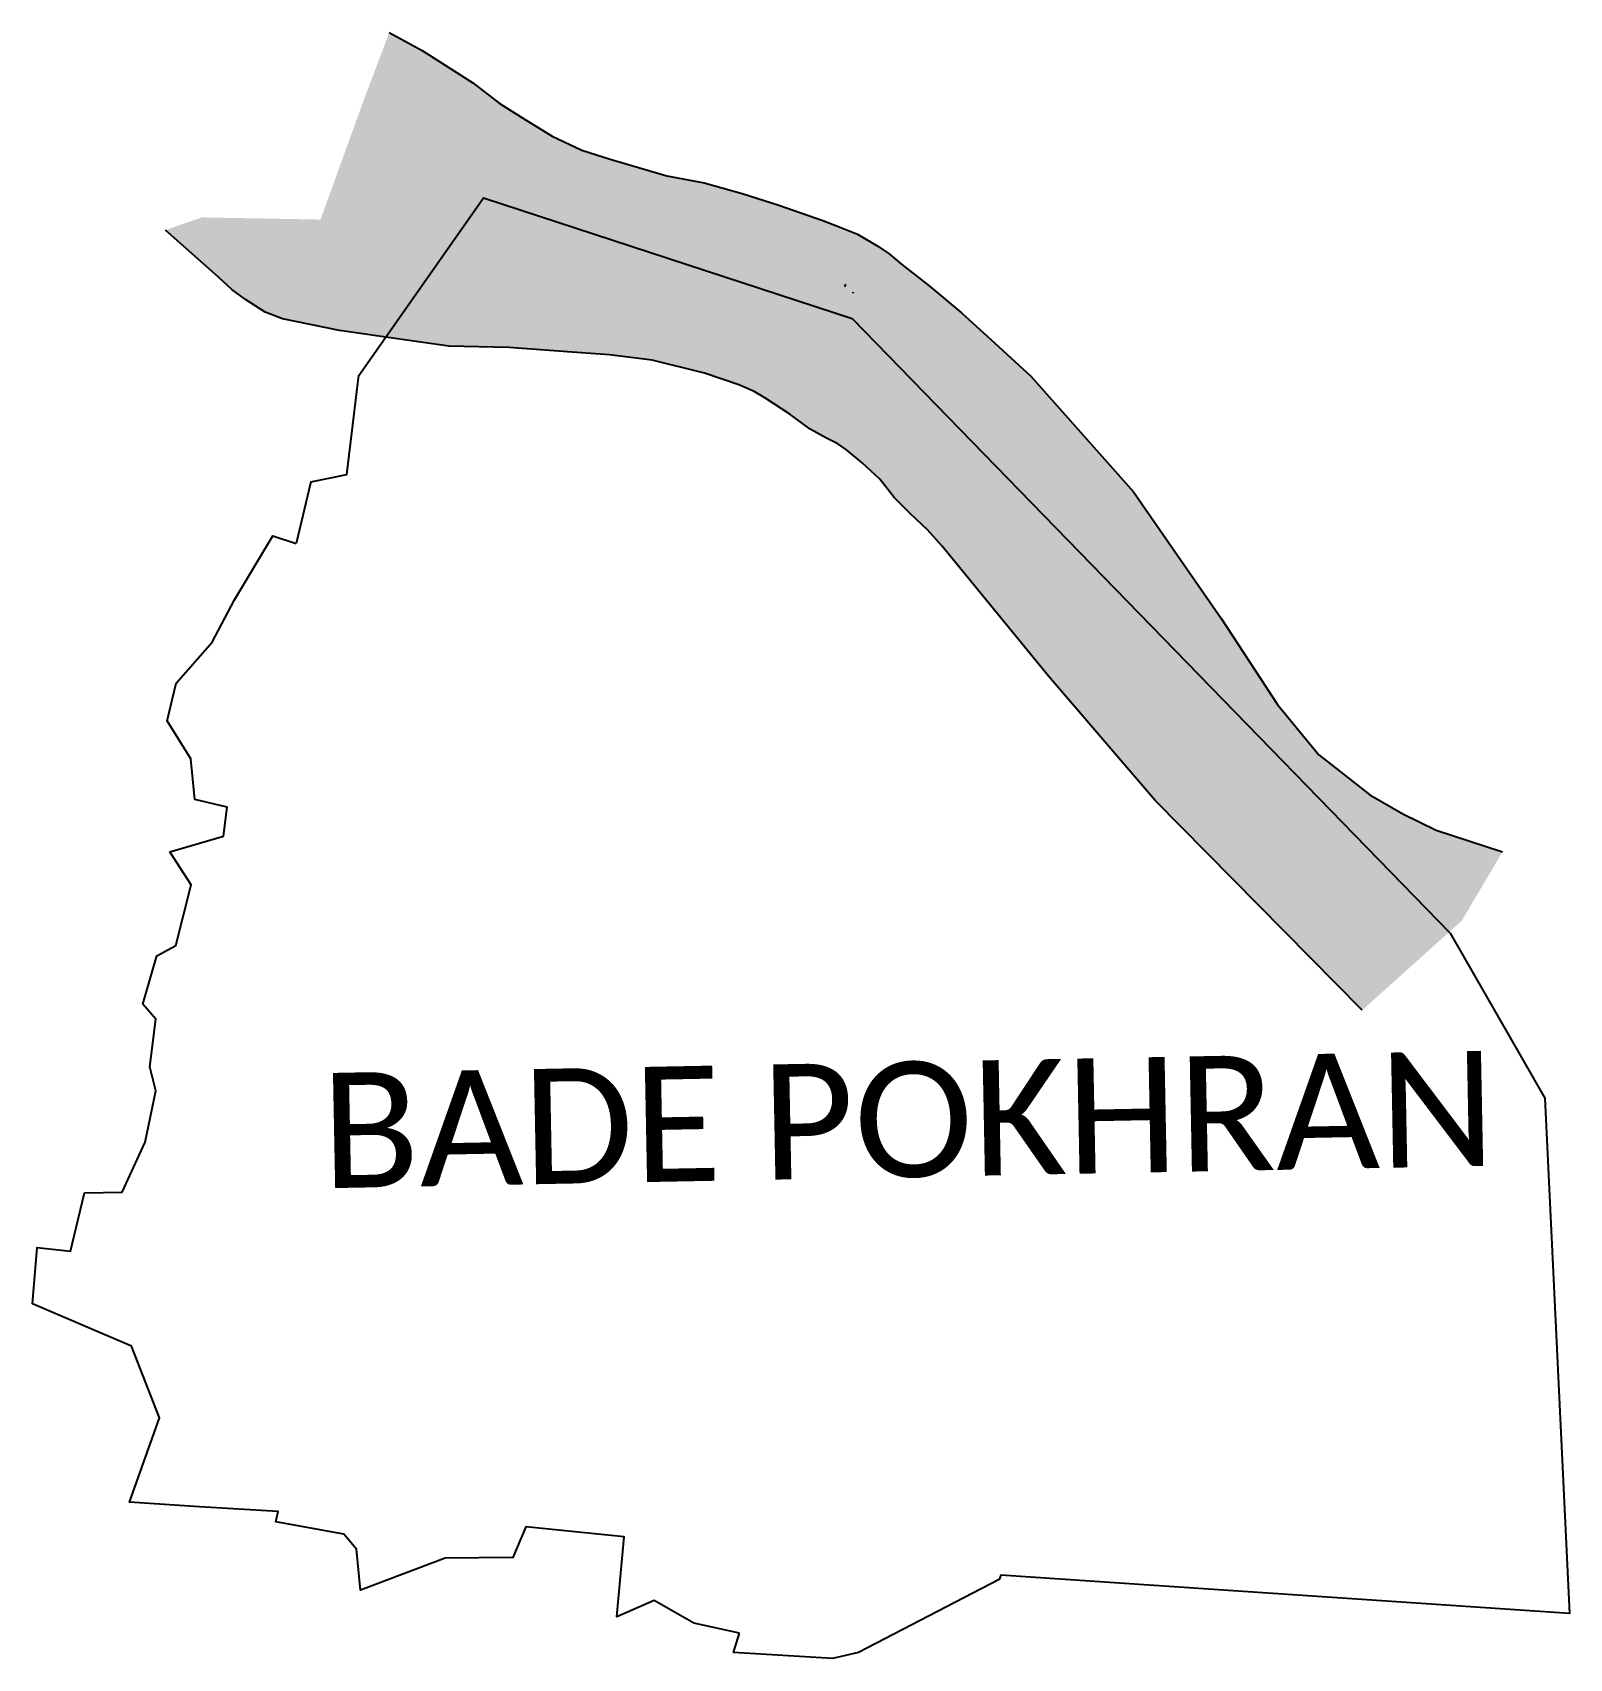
# Model space of a CAD drawing. Header units: metres. Extents: x 260233 to 262788, y 2207473 to 2210176.
import ezdxf

# ---------------------------------------------------------------- set-up
doc = ezdxf.new("R2010")
doc.units = ezdxf.units.M
for name, color, linetype in [('CREEK', 132, 'Continuous'), ('village', 3, 'Continuous'), ('VILLAGE NAME', 250, 'Continuous')]:
    doc.layers.add(name, color=color, linetype=linetype)
doc.styles.get("Standard").update_dxf_attribs({"font": 'simplex.shx'})

msp = doc.modelspace()

# ---------------------------------------------------------------- hatches: boundary and pattern name
at = {"layer": 'CREEK'}
h = msp.add_hatch(dxfattribs=at)
h.set_pattern_fill('DASH', color=256, scale=5)
h.paths.add_polyline_path([(261046.4, 2210034.2), (261008.7, 2210058.1), (260964.6, 2210091.8), (260880.6, 2210145.8), (260825.9, 2210175.6), (260784.1, 2210065), (260711.6, 2209864.7), (260514, 2209868.3), (260453.7, 2209847.1), (260541.9, 2209768.9), (260564, 2209748.7), (260586.6, 2209731.7), (260619.5, 2209710.9), (260648.1, 2209699.7), (260742.9, 2209680.5), (260843.4, 2209666.1), (260925.2, 2209654.4), (261025.4, 2209652), (261122.5, 2209644.9), (261191.9, 2209640.1), (261263.1, 2209630.8), (261349.8, 2209609.5), (261407.1, 2209589.9), (261432.5, 2209579), (261450.5, 2209568.2), (261491.9, 2209541.3), (261525.5, 2209516.4), (261552.9, 2209501.1), (261571.5, 2209492.1), (261585.9, 2209481.9), (261612.4, 2209460.5), (261641.6, 2209433), (261665.5, 2209402.7), (261692.4, 2209375.6), (261720.9, 2209348.8), (261744.6, 2209322.3), (261921.9, 2209105.6), (262099.2, 2208898.8), (262443.4, 2208550.2), (262609.1, 2208699), (262677, 2208813.7), (262566.6, 2208849.4), (262511.4, 2208876.8), (262456.1, 2208908.3), (262371.7, 2208974.8), (262303, 2209058.5), (262209.5, 2209200.9), (262063.5, 2209412.3), (261892.9, 2209604.5), (261826, 2209665.1), (261777.3, 2209709.4), (261723.6, 2209754.3), (261678, 2209789.8), (261656.9, 2209807.9), (261638.4, 2209820.5), (261604.7, 2209840.7), (261571.3, 2209853.8), (261546.6, 2209863.1), (261473.8, 2209888.8), (261412.5, 2209908), (261349.7, 2209925.9), (261287.6, 2209937.3), (261193.3, 2209965.2), (261146.3, 2209979.8), (261096.7, 2210003.2)])

# ---------------------------------------------------------------- linework, layer by layer
at = {"color": 3, "flags": 128}
msp.add_lwpolyline([(260695.4, 2209428.7), (260670.9, 2209326.4)], dxfattribs=at)
at = {"layer": 'CREEK', "flags": 128}
for points in [[(260825.9, 2210175.6), (260880.6, 2210145.8), (260964.6, 2210091.8), (261008.7, 2210058.1), (261046.4, 2210034.2), (261096.7, 2210003.2), (261146.3, 2209979.8), (261193.3, 2209965.2), (261287.6, 2209937.3), (261349.7, 2209925.9), (261412.5, 2209908), (261473.8, 2209888.8), (261546.6, 2209863.1), (261571.3, 2209853.8)], [(262443.4, 2208550.2), (262099.2, 2208898.8), (261921.9, 2209105.6), (261744.6, 2209322.3), (261720.9, 2209348.8), (261692.4, 2209375.6), (261665.5, 2209402.7), (261641.6, 2209433), (261612.4, 2209460.5), (261585.9, 2209481.9), (261571.5, 2209492.1), (261552.9, 2209501.1), (261525.5, 2209516.4), (261491.9, 2209541.3), (261450.5, 2209568.2), (261432.5, 2209579), (261407.1, 2209589.9), (261349.8, 2209609.5), (261263.1, 2209630.8), (261191.9, 2209640.1), (261122.5, 2209644.9), (261025.4, 2209652), (260925.2, 2209654.4), (260843.4, 2209666.1), (260742.9, 2209680.5), (260648.1, 2209699.7), (260619.5, 2209710.9), (260586.6, 2209731.7), (260564, 2209748.7), (260541.9, 2209768.9), (260453.7, 2209847.1)], [(261571.3, 2209853.8), (261604.7, 2209840.7), (261638.4, 2209820.5), (261656.9, 2209807.9), (261678, 2209789.8), (261723.6, 2209754.3), (261777.3, 2209709.4), (261826, 2209665.1), (261892.9, 2209604.5), (262063.5, 2209412.3), (262209.5, 2209200.9), (262303, 2209058.5), (262371.7, 2208974.8), (262456.1, 2208908.3), (262511.4, 2208876.8), (262566.6, 2208849.4), (262677, 2208813.7)], [(261583.6, 2209752.7), (261585.3, 2209757.2)], [(261597.3, 2209742.2), (261598, 2209744.3)]]:
    msp.add_lwpolyline(points, dxfattribs=at)
at = {"layer": 'village', "color": 3}
for points in [[(260695.4, 2209428.7, 0), (260755.5, 2209441.1, 0), (260773.8, 2209592.4, 0), (260775.3, 2209605.3, 0), (260982.6, 2209901.1, 0), (261595.4, 2209700.1, 0), (262590, 2208678.4, 0), (262747.3, 2208404.4, 0), (262788.3, 2207547.5, 0), (261842.8, 2207611, 0), (261839.8, 2207604.1, 0), (261606.1, 2207482.6, 0), (261562.8, 2207472.7, 0), (261398.4, 2207482.6, 0), (261408.1, 2207514.9, 0)], [(261408.1, 2207514.9, 0), (261332.3, 2207531.4, 0), (261266.3, 2207569, 0), (261204.1, 2207542.1, 0), (261216.3, 2207675, 0), (261052.9, 2207691.8, 0), (261031.6, 2207640.3, 0), (260919.1, 2207639.7, 0), (260778, 2207586.3, 0), (260771.6, 2207654.5, 0), (260750.1, 2207679.6, 0), (260637.5, 2207700.1, 0), (260641.4, 2207716.9, 0), (260510.5, 2207725, 0), (260394, 2207732.3, 0), (260444.1, 2207873, 0), (260397.3, 2207991.9, 0), (260232.7, 2208062.1, 0), (260240.4, 2208155.7, 0), (260295.9, 2208150, 0), (260318.9, 2208246.6, 0), (260381.6, 2208247.9, 0), (260420.2, 2208330.8, 0), (260437.6, 2208416.2, 0), (260427.8, 2208456.5, 0), (260437.8, 2208535.5, 0), (260416.4, 2208560.3, 0), (260439.5, 2208640.6, 0), (260470.9, 2208657.9, 0), (260496.7, 2208758.6, 0), (260461, 2208813.9, 0), (260550.2, 2208839.5, 0), (260556.2, 2208888, 0), (260502.6, 2208900.7, 0), (260495.8, 2208968.4, 0), (260456.7, 2209031.4, 0), (260471.4, 2209094.2, 0), (260531.4, 2209162.1, 0), (260568.7, 2209232.6, 0), (260632.2, 2209338.8, 0), (260670.9, 2209326.4, 0)]]:
    msp.add_polyline3d(points, dxfattribs=at)

# ---------------------------------------------------------------- texts
at = {"layer": 'VILLAGE NAME', "insert": (260711.3, 2208445.7), "char_height": 191.456, "attachment_point": 1, "rotation": 1.1028}
msp.add_mtext_dynamic_manual_height_columns('{\\fCalibri|b0|i0|c0|p34;BADE POKHRAN}', width=2035.516, gutter_width=957.3, heights=[0], dxfattribs=at)

doc.saveas('drawing.dxf')
